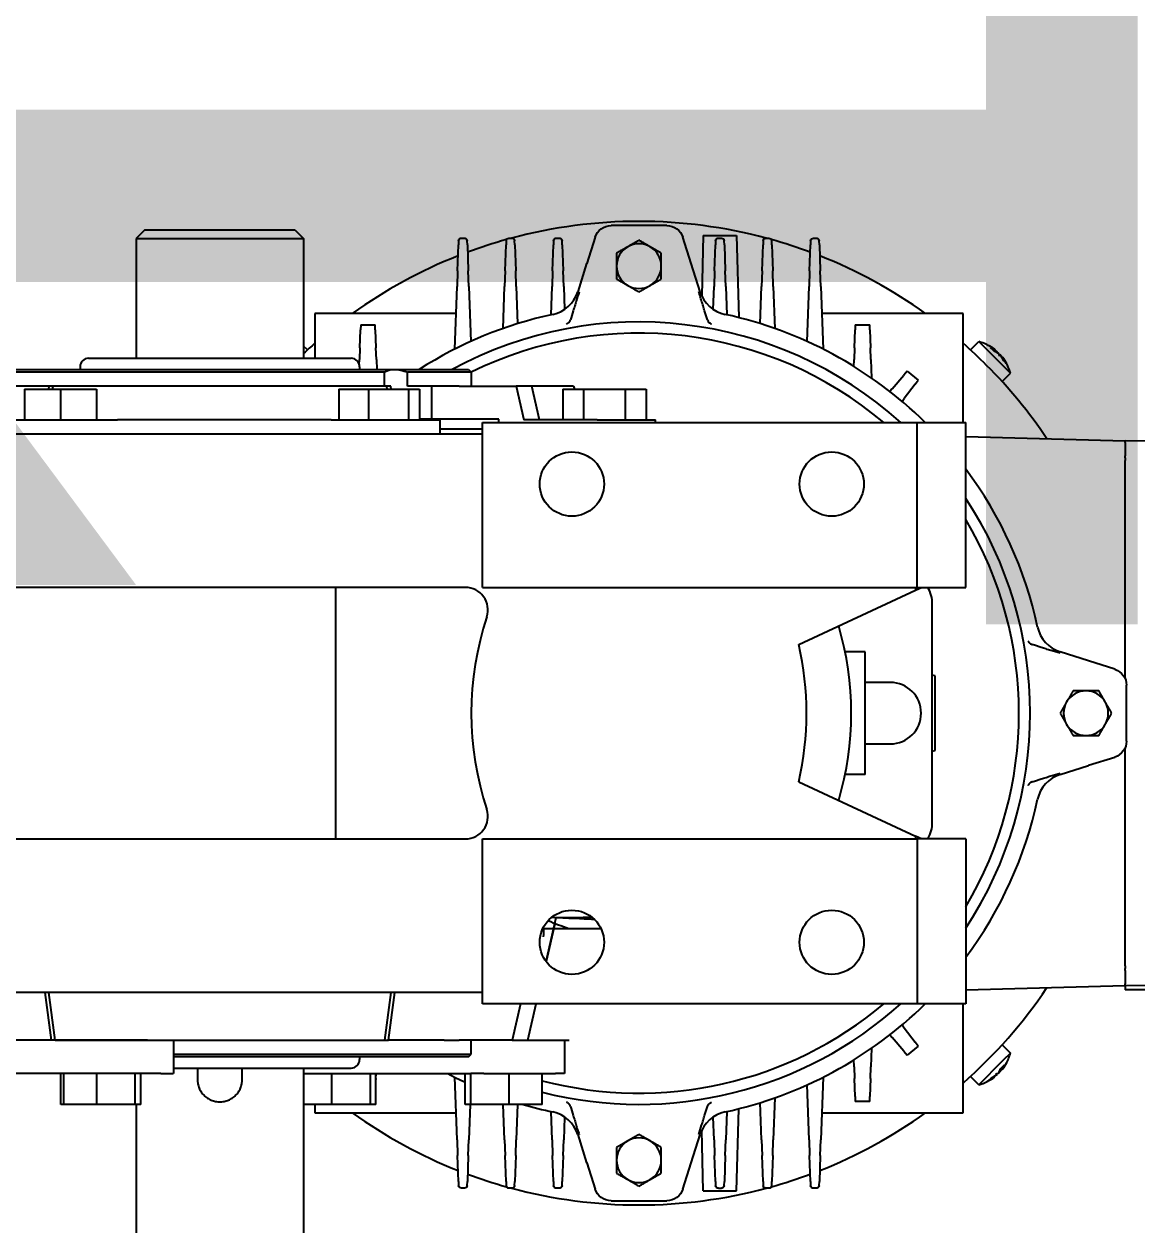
# Model space of a CAD drawing. Header units: millimetres. Extents: x -383313 to -161684, y -117025 to 99224.
# Drawn here: x -333774.6 to -333575.4, y 33196.2 to 33411.1 of the extents above; entities that cross this region are included whole.
import ezdxf

# ---------------------------------------------------------------- set-up
doc = ezdxf.new("R2010")
doc.units = ezdxf.units.MM
doc.header["$MEASUREMENT"] = 0
doc.layers.get('Defpoints').update_dxf_attribs({"color": 31})
doc.layers.add('001__КОНСТРУКТИВ__размеры внутр.', color=7, linetype='Continuous')
doc.layers.add('PV-9BDA', color=7, linetype='Continuous')
doc.styles.add('PSTUDIO', font='arial.ttf')
doc.dimstyles.new('PS_TICK', dxfattribs={"dimscale": 100, "dimtxt": 2.5, "dimasz": 1, "dimexe": 2, "dimexo": 2, "dimgap": 1, "dimtad": 1, "dimdec": 0, "dimzin": 0, "dimdsep": 46, "dimtxsty": 'PSTUDIO', "dimblk": 'ARCHTICK', "dimcen": 2, "dimdle": 1.5, "dimse1": 1, "dimse2": 1, "dimadec": 0, "dimazin": 0, "dimtfac": 1, "dimtdec": 0, "dimtix": 1, "dimtmove": 1, "dimatfit": 3, "dimldrblk": 'ARCHTICK', "dimfxl": 1, "dimtolj": 1, "dimtzin": 0, "dimarcsym": 0})

# ---------------------------------------------------------------- blocks, each defined once
blk = doc.blocks.new('*U96')
at = {"layer": 'PV-9BDA'}
for p, q in [((-901.04, 2660.32), (-900.74, 2694.82)), ((-803.73, 2694.82), (-803.43, 2660.32)), ((-802.73, 2693.32), (-802.73, 2660.32)), ((-847.24, 2660.58), (-857.22, 2660.58)), ((-901.73, 2631.82), (-900.98, 2660.32)), ((-901.04, 2660.32), (-900.92, 2660.32)), ((-900.69, 2660.32), (-900.92, 2660.32)), ((-900.69, 2660.32), (-898.27, 2660.32)), ((-897.91, 2660.32), (-898.27, 2660.32)), ((-897.91, 2660.32), (-897.44, 2660.32)), ((-858.45, 2660.32), (-897.44, 2660.32)), ((-860.09, 2658.48), (-861.57, 2653.78)), ((-807.02, 2660.32), (-846.01, 2660.32)), ((-842.9, 2653.78), (-844.38, 2658.48)), ((-807.02, 2660.32), (-806.55, 2660.32)), ((-806.19, 2660.32), (-806.55, 2660.32)), ((-806.19, 2660.32), (-803.77, 2660.32)), ((-803.54, 2660.32), (-803.77, 2660.32)), ((-803.54, 2660.32), (-803.43, 2660.32)), ((-802.74, 2631.82), (-803.48, 2660.32)), ((-803.43, 2660.32), (-803.23, 2660.32)), ((-803.23, 2660.32), (-802.73, 2660.32)), ((-861.6, 2653.77), (-863.19, 2648.73)), ((-861.57, 2653.78), (-861.6, 2653.77)), ((-842.87, 2653.77), (-842.9, 2653.78)), ((-841.28, 2648.73), (-842.87, 2653.77)), ((-863.99, 2645.3), (-864.38, 2644.08)), ((-840.09, 2644.08), (-840.47, 2645.3)), ((-917.2, 2635.67), (-913.06, 2639.81)), ((-911.56, 2638.31), (-913.06, 2639.81)), ((-792.9, 2638.31), (-791.4, 2639.81)), ((-791.4, 2639.81), (-790.12, 2638.52)), ((-917.27, 2637.03), (-917.27, 2637.03)), ((-917.03, 2636.86), (-917.24, 2637.07)), ((-916.76, 2637.41), (-916.83, 2637.48)), ((-916.66, 2637.64), (-916.64, 2637.62)), ((-916.3, 2637.82), (-916.39, 2637.91)), ((-915.91, 2638.26), (-915.98, 2638.32)), ((-915.95, 2638.36), (-915.87, 2638.28)), ((-790.12, 2638.52), (-789.88, 2638.29)), ((-789.88, 2638.29), (-785.74, 2634.15)), ((-788.69, 2638.12), (-788.48, 2638.32)), ((-788.52, 2638.36), (-788.52, 2638.35)), ((-788.14, 2637.85), (-788.07, 2637.91)), ((-787.91, 2637.75), (-787.93, 2637.73)), ((-787.73, 2637.38), (-787.64, 2637.48)), ((-787.29, 2637), (-787.23, 2637.07)), ((-787.19, 2637.03), (-787.27, 2636.96)), ((-918.72, 2634.15), (-917.44, 2635.43)), ((-917.44, 2635.43), (-917.2, 2635.67)), ((-917.22, 2632.65), (-918.72, 2634.15)), ((-787.24, 2632.65), (-785.74, 2634.15)), ((-904.23, 2631.32), (-923.73, 2631.32)), ((-923.73, 2631.32), (-923.73, 2606.04)), ((-874.73, 2631.82), (-904.23, 2631.82)), ((-904.23, 2623.12), (-904.23, 2631.82)), ((-874.73, 2623.12), (-874.73, 2631.82)), ((-829.73, 2631.82), (-800.23, 2631.82)), ((-829.73, 2631.82), (-829.73, 2623.12)), ((-800.23, 2631.82), (-800.23, 2623.12)), ((-780.73, 2631.32), (-800.23, 2631.32)), ((-780.73, 2606.04), (-780.73, 2631.32)), ((-858.92, 2626.32), (-859.05, 2625.82)), ((-845.55, 2626.32), (-858.92, 2626.32)), ((-845.41, 2625.82), (-845.55, 2626.32)), ((-832.72, 2625.82), (-871.75, 2625.82)), ((-913.4, 2621.33), (-911.83, 2623.27)), ((-911.12, 2622.74), (-911.83, 2623.27)), ((-911.12, 2622.74), (-908.53, 2620.78)), ((-874.73, 2623.12), (-904.23, 2623.12)), ((-904.23, 2545.32), (-904.23, 2623.12)), ((-874.23, 2622.82), (-874.73, 2623.89)), ((-874.73, 2545.32), (-874.73, 2623.12)), ((-874.73, 2622.82), (-874.23, 2622.82)), ((-864.49, 2601.93), (-874.23, 2622.82)), ((-839.97, 2601.93), (-830.23, 2622.82)), ((-829.73, 2623.89), (-830.23, 2622.82)), ((-830.23, 2622.82), (-829.73, 2622.82)), ((-829.73, 2623.12), (-800.23, 2623.12)), ((-829.73, 2545.32), (-829.73, 2623.12)), ((-800.23, 2623.12), (-800.23, 2545.32)), ((-795.94, 2620.78), (-793.34, 2622.74)), ((-792.64, 2623.27), (-793.34, 2622.74)), ((-792.64, 2623.27), (-791.06, 2621.33)), ((-913.4, 2621.33), (-912.74, 2620.75)), ((-910.28, 2618.61), (-912.74, 2620.75)), ((-908.02, 2620.4), (-908.53, 2620.78)), ((-791.73, 2620.75), (-794.18, 2618.61)), ((-791.73, 2620.75), (-791.06, 2621.33)), ((-857.73, 2618.32), (-857.73, 2613.82)), ((-846.73, 2613.82), (-846.73, 2618.32)), ((-794.66, 2618.2), (-794.18, 2618.61)), ((-920.85, 2614.64), (-921.73, 2614.61)), ((-921.73, 2612.03), (-921.73, 2614.61)), ((-920.85, 2614.64), (-917.61, 2614.75)), ((-915.49, 2614.83), (-917.61, 2614.75)), ((-915.49, 2614.83), (-912.2, 2614.94)), ((-841.23, 2613.82), (-863.23, 2613.82)), ((-863.23, 2613.82), (-863.23, 2610.21)), ((-841.23, 2613.82), (-841.23, 2610.21)), ((-792.26, 2614.94), (-788.97, 2614.83)), ((-786.85, 2614.75), (-788.97, 2614.83)), ((-786.85, 2614.75), (-783.61, 2614.64)), ((-782.73, 2614.61), (-783.61, 2614.64)), ((-782.73, 2614.61), (-782.73, 2612.03)), ((-921.73, 2612.03), (-920.85, 2612)), ((-917.61, 2611.88), (-920.85, 2612)), ((-917.61, 2611.88), (-915.49, 2611.81)), ((-914.29, 2611.77), (-915.49, 2611.81)), ((-788.97, 2611.81), (-790.18, 2611.77)), ((-788.97, 2611.81), (-786.85, 2611.88)), ((-783.61, 2612), (-786.85, 2611.88)), ((-783.61, 2612), (-782.73, 2612.03)), ((-937.23, 2604.55), (-937.23, 2605.08)), ((-936.06, 2605.61), (-936.75, 2605.58)), ((-936.06, 2605.61), (-931.4, 2605.77)), ((-928.58, 2605.87), (-931.4, 2605.77)), ((-928.58, 2605.87), (-917.38, 2606.26)), ((-787.09, 2606.26), (-775.89, 2605.87)), ((-773.06, 2605.77), (-775.89, 2605.87)), ((-773.06, 2605.77), (-768.4, 2605.61)), ((-767.71, 2605.58), (-768.4, 2605.61)), ((-767.23, 2605.08), (-767.23, 2604.55)), ((-936.75, 2604.05), (-936.06, 2604.03)), ((-931.4, 2603.86), (-936.06, 2604.03)), ((-931.4, 2603.86), (-928.58, 2603.77)), ((-918.74, 2603.42), (-928.58, 2603.77)), ((-775.89, 2603.77), (-785.73, 2603.42)), ((-775.89, 2603.77), (-773.06, 2603.86)), ((-768.4, 2604.03), (-773.06, 2603.86)), ((-768.4, 2604.03), (-767.71, 2604.05)), ((-937.23, 2596.05), (-937.23, 2596.58)), ((-936.06, 2597.11), (-936.75, 2597.08)), ((-936.06, 2597.11), (-931.4, 2597.27)), ((-928.58, 2597.37), (-931.4, 2597.27)), ((-928.58, 2597.37), (-921.06, 2597.63)), ((-783.4, 2597.63), (-775.89, 2597.37)), ((-773.06, 2597.27), (-775.89, 2597.37)), ((-773.06, 2597.27), (-768.4, 2597.11)), ((-767.71, 2597.08), (-768.4, 2597.11)), ((-767.23, 2596.58), (-767.23, 2596.05)), ((-936.75, 2595.55), (-936.06, 2595.53)), ((-931.4, 2595.36), (-936.06, 2595.53)), ((-931.4, 2595.36), (-928.58, 2595.27)), ((-921.93, 2595.03), (-928.58, 2595.27)), ((-775.89, 2595.27), (-782.54, 2595.03)), ((-775.89, 2595.27), (-773.06, 2595.36)), ((-768.4, 2595.53), (-773.06, 2595.36)), ((-768.4, 2595.53), (-767.71, 2595.55)), ((-937.73, 2590.8), (-923.01, 2591.19)), ((-937.73, 2584.83), (-937.73, 2590.8)), ((-766.73, 2590.8), (-781.45, 2591.19)), ((-766.73, 2584.83), (-766.73, 2590.8)), ((-937.23, 2587.55), (-937.23, 2588.08)), ((-936.06, 2588.61), (-936.75, 2588.58)), ((-936.06, 2588.61), (-931.4, 2588.77)), ((-928.58, 2588.87), (-931.4, 2588.77)), ((-928.58, 2588.87), (-923.52, 2589.05)), ((-780.95, 2589.05), (-775.89, 2588.87)), ((-773.06, 2588.77), (-775.89, 2588.87)), ((-773.06, 2588.77), (-768.4, 2588.61)), ((-767.71, 2588.58), (-768.4, 2588.61)), ((-767.23, 2587.55), (-767.23, 2588.08)), ((-936.75, 2587.05), (-936.06, 2587.03)), ((-931.4, 2586.86), (-936.06, 2587.03)), ((-931.4, 2586.86), (-928.58, 2586.77)), ((-924.49, 2586.62), (-928.58, 2586.77)), ((-923, 2585.46), (-924.21, 2585.08)), ((-780.25, 2585.08), (-781.47, 2585.46)), ((-775.89, 2586.77), (-779.97, 2586.62)), ((-775.89, 2586.77), (-773.06, 2586.86)), ((-768.4, 2587.03), (-773.06, 2586.86)), ((-768.4, 2587.03), (-767.71, 2587.05)), ((-937.73, 2584.83), (-926.93, 2584.55)), ((-927.65, 2584.27), (-932.69, 2582.68)), ((-766.73, 2584.83), (-777.53, 2584.55)), ((-771.78, 2582.68), (-776.82, 2584.27)), ((-932.69, 2582.65), (-937.4, 2581.17)), ((-932.69, 2582.68), (-932.69, 2582.65)), ((-771.77, 2582.65), (-771.78, 2582.68)), ((-767.07, 2581.17), (-771.77, 2582.65)), ((-939.49, 2578.31), (-939.49, 2568.32)), ((-764.97, 2568.32), (-764.97, 2578.31)), ((-910.23, 2574.59), (-904.73, 2574.59)), ((-910.23, 2570.87), (-910.23, 2574.59)), ((-904.73, 2576.19), (-904.73, 2576.31)), ((-904.23, 2576.31), (-904.73, 2576.31)), ((-904.73, 2574.59), (-904.73, 2576.19)), ((-904.73, 2573.14), (-904.73, 2574.59)), ((-904.73, 2569.97), (-904.73, 2573.14)), ((-910.23, 2570.87), (-904.73, 2570.87)), ((-910.23, 2563.42), (-910.23, 2570.87)), ((-904.73, 2565.82), (-904.73, 2569.97)), ((-813.73, 2556.3), (-813.73, 2566.5)), ((-937.4, 2565.46), (-932.69, 2563.98)), ((-932.69, 2563.98), (-932.69, 2563.95)), ((-932.69, 2563.95), (-927.65, 2562.36)), ((-904.73, 2565.82), (-904.73, 2552.71)), ((-776.82, 2562.36), (-771.78, 2563.95)), ((-771.78, 2563.95), (-771.77, 2563.98)), ((-771.77, 2563.98), (-767.07, 2565.46)), ((-910.73, 2561.62), (-910.23, 2561.76)), ((-910.73, 2561.62), (-910.73, 2554.14)), ((-910.23, 2563.42), (-904.73, 2563.42)), ((-910.23, 2559.7), (-910.23, 2563.42)), ((-815.69, 2557.69), (-815.75, 2563.32)), ((-936.06, 2559.61), (-936.75, 2559.58)), ((-936.06, 2559.61), (-931.4, 2559.77)), ((-928.58, 2559.87), (-931.4, 2559.77)), ((-928.58, 2559.87), (-924.49, 2560.01)), ((-924.21, 2561.55), (-923, 2561.17)), ((-910.23, 2559.7), (-904.73, 2559.7)), ((-793.73, 2553.45), (-793.73, 2560.82)), ((-793.73, 2558.36), (-793.73, 2560.01)), ((-793.73, 2560.01), (-787.73, 2560.01)), ((-787.73, 2560.01), (-787.73, 2558.36)), ((-781.47, 2561.17), (-780.25, 2561.55)), ((-779.97, 2560.01), (-775.89, 2559.87)), ((-773.06, 2559.77), (-775.89, 2559.87)), ((-773.06, 2559.77), (-768.4, 2559.61)), ((-767.71, 2559.58), (-768.4, 2559.61)), ((-937.23, 2558.55), (-937.23, 2559.08)), ((-936.75, 2558.05), (-936.06, 2558.03)), ((-931.4, 2557.86), (-936.06, 2558.03)), ((-931.4, 2557.86), (-928.58, 2557.77)), ((-923.52, 2557.59), (-928.58, 2557.77)), ((-807.79, 2556.71), (-815.66, 2558.53)), ((-814.53, 2558.27), (-807.79, 2556.71)), ((-793.73, 2556.64), (-793.73, 2558.36)), ((-787.73, 2545.55), (-787.73, 2558.36)), ((-775.89, 2557.77), (-780.95, 2557.59)), ((-775.89, 2557.77), (-773.06, 2557.86)), ((-768.4, 2558.03), (-773.06, 2557.86)), ((-768.4, 2558.03), (-767.71, 2558.05)), ((-767.23, 2559.08), (-767.23, 2558.55)), ((-904.73, 2555.53), (-910.73, 2554.14)), ((-813.82, 2556.18), (-813.82, 2556.29)), ((-793.73, 2552.45), (-793.73, 2556.64)), ((-782.23, 2556.01), (-787.73, 2556.01)), ((-782.23, 2556.01), (-782.23, 2550.1)), ((-910.73, 2554.14), (-910.73, 2553.32)), ((-910.73, 2553.32), (-910.73, 2552.45)), ((-793.73, 2553.45), (-800.23, 2554.95)), ((-936.06, 2551.11), (-936.75, 2551.08)), ((-936.06, 2551.11), (-931.4, 2551.27)), ((-928.58, 2551.37), (-931.4, 2551.27)), ((-928.58, 2551.37), (-921.93, 2551.6)), ((-910.73, 2551.32), (-904.73, 2552.71)), ((-910.73, 2552.45), (-910.73, 2551.32)), ((-910.73, 2541.15), (-910.73, 2551.32)), ((-800.23, 2552.13), (-793.73, 2550.62)), ((-793.73, 2550.62), (-793.73, 2552.45)), ((-782.23, 2551.59), (-775.89, 2551.37)), ((-773.06, 2551.27), (-775.89, 2551.37)), ((-773.06, 2551.27), (-768.4, 2551.11)), ((-767.71, 2551.08), (-768.4, 2551.11)), ((-937.23, 2550.05), (-937.23, 2550.58)), ((-936.75, 2549.55), (-936.06, 2549.53)), ((-931.4, 2549.36), (-936.06, 2549.53)), ((-931.4, 2549.36), (-928.58, 2549.27)), ((-921.06, 2549), (-928.58, 2549.27)), ((-793.73, 2550.62), (-793.73, 2541.15)), ((-782.23, 2550.1), (-787.73, 2550.1)), ((-782.23, 2550.1), (-782.23, 2543.22)), ((-775.89, 2549.27), (-782.23, 2549.04)), ((-775.89, 2549.27), (-773.06, 2549.36)), ((-768.4, 2549.53), (-773.06, 2549.36)), ((-768.4, 2549.53), (-767.71, 2549.55)), ((-767.23, 2550.58), (-767.23, 2550.05)), ((-904.83, 2548.25), (-904.83, 2534.02)), ((-904.23, 2548.25), (-904.83, 2548.25)), ((-874.73, 2545.32), (-904.23, 2545.32)), ((-903.13, 2537.79), (-903.13, 2545.32)), ((-902.23, 2451.32), (-902.23, 2545.32)), ((-800.23, 2545.32), (-829.73, 2545.32)), ((-802.23, 2545.32), (-802.23, 2451.32)), ((-787.73, 2545.55), (-787.73, 2543.25)), ((-936.06, 2542.61), (-936.75, 2542.58)), ((-936.06, 2542.61), (-931.4, 2542.77)), ((-928.58, 2542.87), (-931.4, 2542.77)), ((-928.58, 2542.87), (-918.74, 2543.21)), ((-913.73, 2542.82), (-913.23, 2543.32)), ((-913.73, 2529.54), (-913.73, 2542.82)), ((-913.23, 2543.32), (-913.23, 2531.92)), ((-913.23, 2543.32), (-910.73, 2543.32)), ((-874.73, 2542.29), (-874.73, 2451.32)), ((-829.73, 2451.32), (-829.73, 2542.29)), ((-791.23, 2543.32), (-793.73, 2543.32)), ((-791.23, 2490.02), (-791.23, 2543.32)), ((-790.73, 2542.82), (-791.23, 2543.32)), ((-790.73, 2542.82), (-790.73, 2490.02)), ((-787.73, 2513.32), (-787.73, 2543.25)), ((-782.23, 2543.22), (-787.73, 2543.22)), ((-782.23, 2542.25), (-787.73, 2542.25)), ((-782.23, 2543.22), (-782.23, 2542.25)), ((-782.23, 2543.09), (-775.89, 2542.87)), ((-773.06, 2542.77), (-775.89, 2542.87)), ((-773.06, 2542.77), (-768.4, 2542.61)), ((-767.71, 2542.58), (-768.4, 2542.61)), ((-937.23, 2541.55), (-937.23, 2542.08)), ((-936.75, 2541.05), (-936.06, 2541.03)), ((-931.4, 2540.86), (-936.06, 2541.03)), ((-931.4, 2540.86), (-928.58, 2540.77)), ((-917.38, 2540.37), (-928.58, 2540.77)), ((-923.73, 2540.6), (-923.73, 2515.32)), ((-910.73, 2541.15), (-910.73, 2538.46)), ((-793.73, 2538.46), (-793.73, 2541.15)), ((-775.89, 2540.77), (-787.09, 2540.37)), ((-780.73, 2515.32), (-780.73, 2540.6)), ((-775.89, 2540.77), (-773.06, 2540.86)), ((-768.4, 2541.03), (-773.06, 2540.86)), ((-768.4, 2541.03), (-767.71, 2541.05)), ((-767.23, 2542.08), (-767.23, 2541.55)), ((-910.73, 2538.46), (-910.73, 2536.24)), ((-793.73, 2538.46), (-793.73, 2528.52)), ((-904.83, 2536.24), (-910.73, 2536.24)), ((-910.73, 2536.24), (-910.73, 2531.92)), ((-904.73, 2536.09), (-904.73, 2537.69)), ((-904.73, 2537.69), (-902.23, 2537.69)), ((-904.73, 2532.24), (-904.73, 2536.09)), ((-903.13, 2537.79), (-903.13, 2537.69)), ((-910.23, 2534.02), (-904.73, 2534.02)), ((-910.23, 2532.09), (-910.23, 2534.02)), ((-910.73, 2531.92), (-913.23, 2531.92)), ((-910.23, 2532.09), (-904.73, 2532.09)), ((-910.23, 2524.9), (-910.23, 2532.09)), ((-904.73, 2532.09), (-904.73, 2532.24)), ((-904.73, 2529.27), (-904.73, 2532.09)), ((-913.73, 2453.82), (-913.73, 2529.54)), ((-793.73, 2528.52), (-802.23, 2529.65)), ((-913.23, 2527.72), (-913.23, 2453.32)), ((-913.23, 2527.72), (-910.73, 2527.72)), ((-910.23, 2528.98), (-910.73, 2528.92)), ((-910.73, 2528.92), (-910.73, 2528.17)), ((-910.73, 2528.17), (-910.23, 2528.23)), ((-910.73, 2528.17), (-910.73, 2468.47)), ((-904.73, 2522.28), (-904.73, 2529.27)), ((-802.23, 2528.9), (-793.73, 2527.76)), ((-793.73, 2523.05), (-793.73, 2528.52)), ((-793.73, 2468.87), (-793.73, 2527.76)), ((-920.85, 2526.14), (-921.73, 2526.11)), ((-921.73, 2523.53), (-921.73, 2526.11)), ((-920.85, 2526.14), (-917.61, 2526.25)), ((-915.49, 2526.33), (-917.61, 2526.25)), ((-915.49, 2526.33), (-913.73, 2526.39)), ((-786.85, 2526.25), (-787.73, 2526.28)), ((-782.23, 2526.25), (-787.73, 2526.25)), ((-782.23, 2525.27), (-787.73, 2525.27)), ((-786.85, 2526.25), (-786.7, 2526.25)), ((-782.23, 2526.25), (-782.23, 2525.27)), ((-782.23, 2525.27), (-782.23, 2518.39)), ((-921.73, 2523.53), (-920.85, 2523.5)), ((-917.61, 2523.38), (-920.85, 2523.5)), ((-917.61, 2523.38), (-915.49, 2523.31)), ((-914.58, 2523.28), (-915.49, 2523.31)), ((-914.23, 2523.32), (-913.73, 2523.32)), ((-910.23, 2524.9), (-904.73, 2524.9)), ((-910.23, 2519.63), (-910.23, 2524.9)), ((-793.73, 2522.78), (-793.73, 2523.05)), ((-790.73, 2523.32), (-790.23, 2523.32)), ((-915.73, 2474.82), (-915.73, 2521.82)), ((-904.73, 2518.49), (-904.73, 2522.28)), ((-793.73, 2522.69), (-793.73, 2522.78)), ((-793.73, 2516.04), (-793.73, 2522.69)), ((-788.73, 2490.02), (-788.73, 2521.82)), ((-910.23, 2519.63), (-904.73, 2519.63)), ((-874.73, 2519.03), (-829.73, 2519.03)), ((-904.73, 2518.23), (-904.73, 2518.49)), ((-904.73, 2518.23), (-904.73, 2514.67)), ((-782.23, 2518.39), (-787.73, 2518.39)), ((-782.23, 2518.39), (-782.23, 2513.32)), ((-923.73, 2515.32), (-915.73, 2515.32)), ((-904.73, 2514.67), (-904.73, 2483.53)), ((-793.73, 2501.64), (-793.73, 2516.04)), ((-782.23, 2515.32), (-780.73, 2515.32)), ((-938.68, 2511.82), (-937.18, 2513.32)), ((-937.18, 2483.32), (-937.18, 2513.32)), ((-937.18, 2513.32), (-915.73, 2513.32)), ((-917.22, 2513.98), (-917.89, 2513.32)), ((-788.73, 2513.32), (-624.63, 2513.32)), ((-938.68, 2511.82), (-938.68, 2484.82)), ((-793.73, 2494.99), (-793.73, 2501.64)), ((-786.68, 2502.32), (-788.73, 2502.32)), ((-793.73, 2490.02), (-793.73, 2494.99)), ((-788.73, 2494.32), (-786.68, 2494.32)), ((-793.73, 2489.99), (-793.73, 2490.02)), ((-793.73, 2490.02), (-787.73, 2490.02)), ((-793.73, 2487.73), (-793.73, 2489.99)), ((-787.73, 2490.02), (-787.73, 2489.99)), ((-787.73, 2487.73), (-787.73, 2489.99)), ((-793.73, 2485.35), (-793.73, 2487.73)), ((-787.73, 2487.73), (-787.73, 2485.35)), ((-938.68, 2484.82), (-937.18, 2483.32)), ((-793.73, 2485.35), (-793.73, 2448.36)), ((-787.73, 2485.35), (-787.73, 2448.36)), ((-937.18, 2483.32), (-915.73, 2483.32)), ((-904.73, 2483.53), (-904.73, 2480.02)), ((-793.73, 2481.77), (-793.73, 2483.32)), ((-782.23, 2484.15), (-787.73, 2484.15)), ((-782.23, 2483.18), (-787.73, 2483.18)), ((-782.23, 2484.15), (-782.23, 2483.18)), ((-782.23, 2483.32), (-624.63, 2483.32)), ((-782.23, 2483.18), (-782.23, 2476.29)), ((-904.73, 2479.78), (-904.73, 2480.02)), ((-904.73, 2476.04), (-904.73, 2479.78)), ((-910.23, 2469.81), (-910.23, 2476.26)), ((-910.23, 2476.26), (-904.73, 2476.26)), ((-904.73, 2470.29), (-904.73, 2476.04)), ((-782.23, 2476.29), (-787.73, 2476.29)), ((-782.23, 2476.29), (-782.23, 2470.39)), ((-914.23, 2473.32), (-913.73, 2473.32)), ((-910.23, 2463.36), (-910.23, 2469.81)), ((-910.23, 2469.81), (-904.73, 2469.81)), ((-904.73, 2469.81), (-904.73, 2470.29)), ((-904.73, 2467.28), (-904.73, 2469.81)), ((-782.23, 2470.39), (-787.73, 2470.39)), ((-782.23, 2469.89), (-787.73, 2469.89)), ((-782.23, 2470.39), (-782.23, 2469.89)), ((-910.73, 2468.47), (-910.73, 2467.72)), ((-910.23, 2468.4), (-910.73, 2468.47)), ((-910.73, 2467.72), (-910.23, 2467.65)), ((-910.73, 2467.72), (-910.73, 2458.17)), ((-904.73, 2460.55), (-904.73, 2467.28)), ((-793.73, 2468.87), (-802.23, 2467.73)), ((-802.23, 2466.98), (-793.73, 2468.12)), ((-910.23, 2463.36), (-904.73, 2463.36))]:
    blk.add_line(p, q, dxfattribs=at)
for centre in [(-893.23, 2607.82), (-811.23, 2607.82), (-893.23, 2561.32), (-811.23, 2561.32)]:
    blk.add_circle(centre, 5.75, dxfattribs=at)
for centre, radius, start, end in [((-852.23, 2653.32), 4, 120, 180), ((-852.23, 2653.32), 4, 60, 120), ((-852.23, 2653.32), 4, 0, 60), ((-852.23, 2653.32), 4, 180, 240), ((-852.23, 2653.32), 4, 300, 0), ((-852.23, 2653.32), 4, 240, 300), ((-852.23, 2573.32), 88, 123.9271, 135), ((-852.23, 2573.32), 88, 41.2306, 56.0729), ((-852.23, 2573.32), 73, 102.1875, 126.7389), ((-852.23, 2573.32), 70, 56.6903, 123.3097), ((-852.23, 2573.32), 73, 53.2611, 77.8125), ((-852.23, 2573.32), 68, 59.3496, 120.6504), ((-910.99, 2632.08), 8, 105, 127.4488), ((-793.47, 2632.08), 8, 67.5779, 75), ((-793.47, 2632.08), 8, 52.5512, 67.5779), ((-910.99, 2632.08), 8, 142.5512, 157.5779), ((-793.47, 2632.08), 8, 15, 37.4488), ((-910.99, 2632.08), 8, 157.5779, 165), ((-852.23, 2573.32), 88, 135, 138.7694), ((-852.23, 2573.32), 88, 144.3409, 158.4241), ((-852.23, 2573.32), 73, 135.4247, 167.8125), ((-871.75, 2619.82), 6, 90, 119.8378), ((-832.72, 2619.82), 6, 60.1622, 90), ((-852.23, 2573.32), 73, 12.1875, 44.5753), ((-852.23, 2573.32), 88, 21.5759, 35.6591), ((-852.23, 2618.32), 5.5, 0, 180), ((-852.23, 2573.32), 70, 137.9754, 208.5295), ((-852.23, 2573.32), 70, -14.3146, 42.0246), ((-852.23, 2573.32), 68, 139.8808, 206.1944), ((-852.23, 2573.32), 68, 345.2549, 40.1192), ((-852.23, 2556.32), 55, 73.5377, 106.4623), ((-852.23, 2573.32), 88, 159.6084, 164.3755), ((-852.23, 2548.32), 55, 77.1184, 102.8816), ((-852.23, 2573.32), 88, 15.6245, 20.3916), ((-852.23, 2573.32), 88, 164.9963, 195.0037), ((-852.23, 2573.32), 88, 344.9963, 15.0037), ((-932.23, 2573.32), 4, 90, 150), ((-932.23, 2573.32), 4, 30, 90), ((-772.23, 2573.32), 4, 90, 150), ((-772.23, 2573.32), 4, 30, 90), ((-932.23, 2573.32), 4, 150, 210), ((-932.23, 2573.32), 4, 330, 30), ((-772.23, 2573.32), 4, 150, 210), ((-772.23, 2573.32), 4, 330, 30), ((-932.23, 2573.32), 4, 210, 270), ((-932.23, 2573.32), 4, 270, 330), ((-772.23, 2573.32), 4, 210, 270), ((-772.23, 2573.32), 4, -90, -30), ((-852.23, 2573.32), 40.5, 336.3749, 341.9187), ((-852.23, 2573.32), 73, 192.1875, 212.5986), ((-852.23, 2573.32), 73, 343.517, 347.8125), ((-813.26, 2550.82), 5.5, 79.2185, 95.8273), ((-852.23, 2573.32), 88, 195.6245, 200.3916), ((-852.23, 2573.32), 88, 339.6084, 344.3755), ((-870.73, 2542.29), 4, 71.7261, 180), ((-852.23, 2598.32), 55, 251.7261, 288.2739), ((-833.73, 2542.29), 4, 0, 108.2739), ((-852.23, 2573.32), 73, 332.075, 334.8138), ((-852.23, 2573.32), 88, 201.5759, 215.6591), ((-852.23, 2573.32), 88, 324.3409, 338.4241), ((-914.23, 2521.82), 1.5, 90, 180), ((-790.23, 2521.82), 1.5, 0, 90), ((-852.23, 2573.32), 88, 221.2306, 222.9859), ((-914.23, 2474.82), 1.5, 180, 270)]:
    blk.add_arc(centre, radius, start, end, dxfattribs=at)
at = {"layer": 'PV-9BDA', "extrusion": (0, 0, -1)}
for centre, major_axis, ratio, start_param, end_param in [((-857.22, 2657.58), (-1.77, 2.42), 0.999473, -0.632431, 0.632431), ((-847.24, 2657.58), (1.77, 2.42), 0.999473, -0.632431, 0.632431), ((-910.77, 2632.3), (-5.64, 5.64), 0.837166, 0.093436, 0.292434), ((-793.51, 2632.12), (5.66, 5.66), 0.957105, -0.290567, -0.115142), ((-911.03, 2632.04), (-5.66, 5.66), 0.957105, -0.290567, -0.115142), ((-911.33, 2631.74), (-5.64, 5.64), 0.546947, -0.292382, -0.093385), ((-910.86, 2632.21), (-5.66, 5.66), 0.28974, -0.171137, -0.115142), ((-910.85, 2632.22), (-5.66, 5.66), 0.119138, 0.115142, 0.290567), ((-911.01, 2632.06), (-5.66, 5.66), 0.992878, 0.115142, 0.121368), ((-793.81, 2632.42), (5.64, 5.64), 0.546947, -0.292382, -0.093385), ((-793.34, 2631.94), (5.66, 5.66), 0.28974, -0.171137, -0.115142), ((-793.33, 2631.94), (5.66, 5.66), 0.119138, 0.115142, 0.290567), ((-793.49, 2632.09), (5.66, 5.66), 0.992878, 0.115142, 0.121368), ((-793.25, 2631.86), (5.64, 5.64), 0.837166, 0.093436, 0.292434), ((-936.49, 2578.31), (2.42, -1.77), 0.999473, 2.509162, 3.774023), ((-767.97, 2578.31), (2.42, 1.77), 0.999473, -0.632431, 0.632431), ((-936.49, 2568.33), (2.42, 1.77), 0.999473, 2.509162, 3.774023), ((-767.97, 2568.33), (2.42, -1.77), 0.999473, -0.632431, 0.632431), ((-815.72, 2564.32), (0, -2), 0.017455, 1.047198, 1.85165), ((-815.1, 2498.32), (0, 68.22), 0.017455, -0.48937, -0.186303)]:
    blk.add_ellipse(centre, major_axis=major_axis, ratio=ratio, start_param=start_param, end_param=end_param, dxfattribs=at)
at = {"layer": 'PV-9BDA'}
for centre, major_axis, ratio, start_param, end_param in [((-868.91, 2650.54), (5.96, -0.73), 0.999645, -1.236854, -0.184248), ((-835.55, 2650.54), (5.96, 0.73), 0.999645, -2.957344, -1.904739), ((-909.63, 2633.44), (-5.42, 5.42), 0.546944, -0.075114, 0.075114), ((-793.45, 2632.06), (5.66, 5.66), 0.992878, 0.115142, 0.290567), ((-910.98, 2632.09), (-5.66, 5.66), 0.992878, 0.115142, 0.290567), ((-911.88, 2631.19), (-5.42, 5.42), 0.837169, -0.075114, 0.075114), ((-911.21, 2631.86), (-5.64, 5.64), 0.837169, 0.093397, 0.110524), ((-910.77, 2632.3), (-5.64, 5.64), 0.837169, 0.093397, 0.181059), ((-910.65, 2632.42), (-5.64, 5.64), 0.546944, 0.093397, 0.292394), ((-911.33, 2631.74), (-5.64, 5.64), 0.546944, -0.110524, -0.093397), ((-911.13, 2631.94), (-5.66, 5.66), 0.28974, -0.290567, -0.115142), ((-911.33, 2631.74), (-5.64, 5.64), 0.546944, -0.18199, -0.157409), ((-911.21, 2631.86), (-5.64, 5.64), 0.837169, -0.292394, -0.093397), ((-794.36, 2632.97), (5.42, 5.42), 0.837169, -0.075114, 0.075114), ((-793.13, 2631.74), (5.64, 5.64), 0.546944, 0.093397, 0.292394), ((-793.69, 2632.3), (5.64, 5.64), 0.837169, 0.093397, 0.110524), ((-793.25, 2631.86), (5.64, 5.64), 0.837169, 0.093397, 0.181059), ((-793.81, 2632.42), (5.64, 5.64), 0.546944, -0.110524, -0.093397), ((-793.61, 2632.21), (5.66, 5.66), 0.28974, -0.290567, -0.115142), ((-793.81, 2632.42), (5.64, 5.64), 0.546944, -0.18199, -0.157409), ((-793.69, 2632.3), (5.64, 5.64), 0.837169, -0.292394, -0.093397), ((-792.11, 2630.72), (5.42, 5.42), 0.546944, -0.075114, 0.075114), ((-929.45, 2590), (0.73, -5.96), 0.999645, 0.184248, 1.236854), ((-775.01, 2590), (-0.73, -5.96), 0.999645, -1.236854, -0.184248), ((-929.45, 2556.64), (-0.73, -5.96), 0.999645, 1.904739, 2.957344), ((-775.01, 2556.64), (0.73, -5.96), 0.999645, -2.957344, -1.904739)]:
    blk.add_ellipse(centre, major_axis=major_axis, ratio=ratio, start_param=start_param, end_param=end_param, dxfattribs=at)
for points, weights in [([(-854.23, 2656.78), (-855.16, 2656.25), (-856.23, 2655.63)], [1.86602540378, 1.86602540378, 1.73205080757]), ([(-852.23, 2657.94), (-853.3, 2657.32), (-854.23, 2656.78)], [1.73205080757, 1.86602540378, 1.86602540378]), ([(-850.23, 2656.78), (-851.16, 2657.32), (-852.23, 2657.94)], [1.86602540378, 1.86602540378, 1.73205080757]), ([(-848.23, 2655.63), (-849.3, 2656.25), (-850.23, 2656.78)], [1.73205080757, 1.86602540378, 1.86602540378]), ([(-856.23, 2655.63), (-856.23, 2654.39), (-856.23, 2653.32)], [1.73205080757, 1.86602540378, 1.86602540378]), ([(-848.23, 2653.32), (-848.23, 2654.39), (-848.23, 2655.63)], [1.86602540378, 1.86602540378, 1.73205080757]), ([(-856.23, 2653.32), (-856.23, 2652.25), (-856.23, 2651.01)], [1.86602540378, 1.86602540378, 1.73205080757]), ([(-848.23, 2651.01), (-848.23, 2652.25), (-848.23, 2653.32)], [1.73205080757, 1.86602540378, 1.86602540378]), ([(-856.23, 2651.01), (-855.16, 2650.39), (-854.23, 2649.85)], [1.73205080757, 1.86602540378, 1.86602540378]), ([(-854.23, 2649.85), (-853.3, 2649.32), (-852.23, 2648.7)], [1.86602540378, 1.86602540378, 1.73205080757]), ([(-852.23, 2648.7), (-851.16, 2649.32), (-850.23, 2649.85)], [1.73205080757, 1.86602540378, 1.86602540378]), ([(-850.23, 2649.85), (-849.3, 2650.39), (-848.23, 2651.01)], [1.86602540378, 1.86602540378, 1.73205080757]), ([(-934.54, 2577.32), (-935.16, 2576.25), (-935.7, 2575.32)], [1.73205080757, 1.86602540378, 1.86602540378]), ([(-932.23, 2577.32), (-933.3, 2577.32), (-934.54, 2577.32)], [1.86602540378, 1.86602540378, 1.73205080757]), ([(-929.92, 2577.32), (-931.16, 2577.32), (-932.23, 2577.32)], [1.73205080757, 1.86602540378, 1.86602540378]), ([(-928.77, 2575.32), (-929.3, 2576.25), (-929.92, 2577.32)], [1.86602540378, 1.86602540378, 1.73205080757]), ([(-774.54, 2577.32), (-775.16, 2576.25), (-775.7, 2575.32)], [1.73205080757, 1.86602540378, 1.86602540378]), ([(-772.23, 2577.32), (-773.3, 2577.32), (-774.54, 2577.32)], [1.86602540378, 1.86602540378, 1.73205080757]), ([(-769.92, 2577.32), (-771.16, 2577.32), (-772.23, 2577.32)], [1.73205080757, 1.86602540378, 1.86602540378]), ([(-768.77, 2575.32), (-769.3, 2576.25), (-769.92, 2577.32)], [1.86602540378, 1.86602540378, 1.73205080757]), ([(-935.7, 2575.32), (-936.23, 2574.39), (-936.85, 2573.32)], [1.86602540378, 1.86602540378, 1.73205080757]), ([(-927.61, 2573.32), (-928.23, 2574.39), (-928.77, 2575.32)], [1.73205080757, 1.86602540378, 1.86602540378]), ([(-775.7, 2575.32), (-776.23, 2574.39), (-776.85, 2573.32)], [1.86602540378, 1.86602540378, 1.73205080757]), ([(-767.61, 2573.32), (-768.23, 2574.39), (-768.77, 2575.32)], [1.73205080757, 1.86602540378, 1.86602540378]), ([(-936.85, 2573.32), (-936.23, 2572.25), (-935.7, 2571.32)], [1.73205080757, 1.86602540378, 1.86602540378]), ([(-928.77, 2571.32), (-928.23, 2572.25), (-927.61, 2573.32)], [1.86602540378, 1.86602540378, 1.73205080757]), ([(-776.85, 2573.32), (-776.23, 2572.25), (-775.7, 2571.32)], [1.73205080757, 1.86602540378, 1.86602540378]), ([(-768.77, 2571.32), (-768.23, 2572.25), (-767.61, 2573.32)], [1.86602540378, 1.86602540378, 1.73205080757]), ([(-935.7, 2571.32), (-935.16, 2570.39), (-934.54, 2569.32)], [1.86602540378, 1.86602540378, 1.73205080757]), ([(-929.92, 2569.32), (-929.3, 2570.39), (-928.77, 2571.32)], [1.73205080757, 1.86602540378, 1.86602540378]), ([(-775.7, 2571.32), (-775.16, 2570.39), (-774.54, 2569.32)], [1.86602540378, 1.86602540378, 1.73205080757]), ([(-769.92, 2569.32), (-769.3, 2570.39), (-768.77, 2571.32)], [1.73205080757, 1.86602540378, 1.86602540378]), ([(-934.54, 2569.32), (-933.3, 2569.32), (-932.23, 2569.32)], [1.73205080757, 1.86602540378, 1.86602540378]), ([(-932.23, 2569.32), (-931.16, 2569.32), (-929.92, 2569.32)], [1.86602540378, 1.86602540378, 1.73205080757]), ([(-774.54, 2569.32), (-773.3, 2569.32), (-772.23, 2569.32)], [1.73205080757, 1.86602540378, 1.86602540378]), ([(-772.23, 2569.32), (-771.16, 2569.32), (-769.92, 2569.32)], [1.86602540378, 1.86602540378, 1.73205080757])]:
    blk.add_rational_spline(points, weights, degree=2, dxfattribs=at)
for points, knots in [([(-862.95, 2648.7), (-863.11, 2648.15), (-863.28, 2647.6), (-863.54, 2646.75), (-863.63, 2646.47), (-863.81, 2645.89), (-863.9, 2645.6), (-863.99, 2645.3)], [-0.000015492, -0.000015492, -0.000015492, -0.000015492, 0.001843322, 0.001843322, 0.00277273, 0.00277273, 0.003702137, 0.003702137, 0.003702137, 0.003702137]), ([(-840.47, 2645.3), (-840.56, 2645.6), (-840.65, 2645.89), (-840.83, 2646.47), (-840.92, 2646.75), (-841.1, 2647.32), (-841.18, 2647.6), (-841.35, 2648.15), (-841.43, 2648.43), (-841.52, 2648.7)], [0, 0, 0, 0, 0.000924681, 0.000924681, 0.001849362, 0.001849362, 0.002774044, 0.002774044, 0.003698725, 0.003698725, 0.003698725, 0.003698725]), ([(-864.85, 2643.15), (-864.82, 2643.18), (-864.8, 2643.2), (-864.68, 2643.32), (-864.61, 2643.43), (-864.53, 2643.61), (-864.51, 2643.65), (-864.5, 2643.7)], [-0.05652634, -0.05652634, -0.05652634, -0.05652634, -0.05384881, -0.05384881, -0.04546647, -0.04546647, -0.0425298, -0.0425298, -0.0425298, -0.0425298]), ([(-839.97, 2643.7), (-839.95, 2643.65), (-839.93, 2643.61), (-839.86, 2643.43), (-839.78, 2643.32), (-839.67, 2643.2), (-839.64, 2643.18), (-839.61, 2643.15)], [-0.014404581, -0.014404581, -0.014404581, -0.014404581, -0.013012867, -0.013012867, -0.009040351, -0.009040351, -0.007771428, -0.007771428, -0.007771428, -0.007771428]), ([(-839.61, 2643.15), (-839.55, 2643.1), (-839.49, 2643.05), (-839.39, 2642.98), (-839.34, 2642.96), (-839.29, 2642.93), (-839.28, 2642.93), (-839.27, 2642.93), (-839.27, 2642.93)], [0.00000001, 0.00000001, 0.00000001, 0.00000001, 0.03000004, 0.03000004, 0.05566252, 0.05566252, 0.05789102, 0.06011932, 0.06011932, 0.06011932, 0.06011932]), ([(-796.44, 2620.4), (-796.38, 2620.44), (-796.32, 2620.49), (-796.15, 2620.62), (-796.04, 2620.7), (-795.94, 2620.78)], [0.02814133, 0.02814133, 0.02814133, 0.02814133, 0.05405164, 0.05405164, 0.10810243, 0.10810243, 0.10810243, 0.10810243]), ([(-909.81, 2618.2), (-909.86, 2618.25), (-909.92, 2618.29), (-910.08, 2618.44), (-910.19, 2618.53), (-910.28, 2618.61)], [0.02814133, 0.02814133, 0.02814133, 0.02814133, 0.05405164, 0.05405164, 0.10810243, 0.10810243, 0.10810243, 0.10810243]), ([(-937.23, 2605.08), (-937.23, 2605.2), (-937.19, 2605.32), (-937.03, 2605.51), (-936.9, 2605.58), (-936.75, 2605.58)], [0, 0, 0, 0, 0.0998062, 0.0998062, 0.1959838, 0.1959838, 0.1959838, 0.1959838]), ([(-767.71, 2605.58), (-767.56, 2605.58), (-767.44, 2605.51), (-767.27, 2605.32), (-767.23, 2605.2), (-767.23, 2605.08)], [0.4158314, 0.4158314, 0.4158314, 0.4158314, 0.512009, 0.512009, 0.6118152, 0.6118152, 0.6118152, 0.6118152]), ([(-936.75, 2604.05), (-936.89, 2604.06), (-937.01, 2604.12), (-937.18, 2604.29), (-937.23, 2604.43), (-937.23, 2604.55)], [0.4158329, 0.4158329, 0.4158329, 0.4158329, 0.5017093, 0.5017093, 0.6090861, 0.6090861, 0.6090861, 0.6090861]), ([(-767.23, 2604.55), (-767.23, 2604.44), (-767.27, 2604.32), (-767.44, 2604.13), (-767.56, 2604.06), (-767.71, 2604.05)], [0, 0, 0, 0, 0.0998062, 0.0998062, 0.1959838, 0.1959838, 0.1959838, 0.1959838]), ([(-937.23, 2596.58), (-937.23, 2596.7), (-937.18, 2596.85), (-937.01, 2597.01), (-936.89, 2597.08), (-936.75, 2597.08)], [0, 0, 0, 0, 0.1073768, 0.1073768, 0.1932532, 0.1932532, 0.1932532, 0.1932532]), ([(-936.75, 2595.55), (-936.89, 2595.56), (-937.01, 2595.62), (-937.18, 2595.79), (-937.23, 2595.93), (-937.23, 2596.05)], [0.4158329, 0.4158329, 0.4158329, 0.4158329, 0.5017093, 0.5017093, 0.6090861, 0.6090861, 0.6090861, 0.6090861]), ([(-767.71, 2597.08), (-767.56, 2597.08), (-767.44, 2597.01), (-767.27, 2596.82), (-767.23, 2596.7), (-767.23, 2596.58)], [0.4158314, 0.4158314, 0.4158314, 0.4158314, 0.512009, 0.512009, 0.6118152, 0.6118152, 0.6118152, 0.6118152]), ([(-767.23, 2596.05), (-767.23, 2595.93), (-767.29, 2595.79), (-767.45, 2595.62), (-767.58, 2595.56), (-767.71, 2595.55)], [0, 0, 0, 0, 0.1073768, 0.1073768, 0.1932532, 0.1932532, 0.1932532, 0.1932532]), ([(-937.23, 2588.08), (-937.23, 2588.2), (-937.18, 2588.35), (-937.01, 2588.51), (-936.89, 2588.58), (-936.75, 2588.58)], [0, 0, 0, 0, 0.1073768, 0.1073768, 0.1932532, 0.1932532, 0.1932532, 0.1932532]), ([(-936.75, 2587.05), (-936.9, 2587.06), (-937.03, 2587.13), (-937.19, 2587.32), (-937.23, 2587.44), (-937.23, 2587.55)], [0.4158314, 0.4158314, 0.4158314, 0.4158314, 0.512009, 0.512009, 0.6118152, 0.6118152, 0.6118152, 0.6118152]), ([(-767.71, 2588.58), (-767.56, 2588.58), (-767.44, 2588.51), (-767.27, 2588.32), (-767.23, 2588.2), (-767.23, 2588.08)], [0.4158314, 0.4158314, 0.4158314, 0.4158314, 0.512009, 0.512009, 0.6118152, 0.6118152, 0.6118152, 0.6118152]), ([(-767.23, 2587.55), (-767.23, 2587.44), (-767.27, 2587.32), (-767.44, 2587.13), (-767.56, 2587.06), (-767.71, 2587.05)], [0, 0, 0, 0, 0.0998062, 0.0998062, 0.1959838, 0.1959838, 0.1959838, 0.1959838]), ([(-922.61, 2585.58), (-922.57, 2585.6), (-922.52, 2585.61), (-922.35, 2585.69), (-922.24, 2585.77), (-922.12, 2585.88), (-922.09, 2585.91), (-922.07, 2585.94)], [-0.014404582, -0.014404582, -0.014404582, -0.014404582, -0.013012867, -0.013012867, -0.009040351, -0.009040351, -0.007771428, -0.007771428, -0.007771428, -0.007771428]), ([(-921.84, 2586.28), (-921.84, 2586.28), (-921.85, 2586.27), (-921.85, 2586.26), (-921.87, 2586.21), (-921.9, 2586.16), (-921.97, 2586.06), (-922.01, 2586), (-922.07, 2585.94)], [-0.06011931, -0.06011931, -0.06011931, -0.06011931, -0.05789101, -0.05566251, -0.05566251, -0.02999927, -0.02999927, -0.00000001, -0.00000001, -0.00000001, -0.00000001]), ([(-782.4, 2585.94), (-782.45, 2586), (-782.5, 2586.06), (-782.53, 2586.11), (-782.57, 2586.17), (-782.6, 2586.23), (-782.62, 2586.28)], [0.0000000001, 0.0000000001, 0.0000000001, 0.0000000001, 0.000299314, 0.000299314, 0.000299314, 0.000598628, 0.000598628, 0.000598628, 0.000598628]), ([(-781.85, 2585.58), (-781.9, 2585.6), (-781.94, 2585.61), (-782.11, 2585.69), (-782.22, 2585.77), (-782.34, 2585.88), (-782.37, 2585.91), (-782.4, 2585.94)], [0.04252979, 0.04252979, 0.04252979, 0.04252979, 0.04546645, 0.04546645, 0.05384879, 0.05384879, 0.05652632, 0.05652632, 0.05652632, 0.05652632]), ([(-924.21, 2585.08), (-924.51, 2584.99), (-924.8, 2584.9), (-925.38, 2584.72), (-925.67, 2584.63), (-926.24, 2584.45), (-926.51, 2584.37), (-927.07, 2584.2), (-927.34, 2584.12), (-927.62, 2584.03)], [0, 0, 0, 0, 0.000924681, 0.000924681, 0.001849362, 0.001849362, 0.002774044, 0.002774044, 0.003698725, 0.003698725, 0.003698725, 0.003698725]), ([(-776.85, 2584.03), (-777.39, 2584.2), (-777.95, 2584.37), (-778.79, 2584.63), (-779.08, 2584.72), (-779.66, 2584.9), (-779.95, 2584.99), (-780.25, 2585.08)], [-0.000015492, -0.000015492, -0.000015492, -0.000015492, 0.001843322, 0.001843322, 0.00277273, 0.00277273, 0.003702137, 0.003702137, 0.003702137, 0.003702137]), ([(-927.62, 2562.6), (-927.07, 2562.43), (-926.52, 2562.27), (-925.67, 2562.01), (-925.38, 2561.92), (-924.8, 2561.74), (-924.51, 2561.65), (-924.21, 2561.55)], [-0.000015492, -0.000015492, -0.000015492, -0.000015492, 0.001843322, 0.001843322, 0.00277273, 0.00277273, 0.003702137, 0.003702137, 0.003702137, 0.003702137]), ([(-780.25, 2561.55), (-779.95, 2561.65), (-779.66, 2561.74), (-779.08, 2561.92), (-778.79, 2562.01), (-778.23, 2562.18), (-777.95, 2562.27), (-777.4, 2562.43), (-777.12, 2562.52), (-776.85, 2562.6)], [0, 0, 0, 0, 0.000924681, 0.000924681, 0.001849362, 0.001849362, 0.002774044, 0.002774044, 0.003698725, 0.003698725, 0.003698725, 0.003698725]), ([(-937.23, 2559.08), (-937.23, 2559.2), (-937.19, 2559.32), (-937.03, 2559.51), (-936.9, 2559.58), (-936.75, 2559.58)], [0, 0, 0, 0, 0.0998062, 0.0998062, 0.1959838, 0.1959838, 0.1959838, 0.1959838]), ([(-922.07, 2560.7), (-922.09, 2560.72), (-922.12, 2560.75), (-922.24, 2560.87), (-922.35, 2560.94), (-922.52, 2561.02), (-922.57, 2561.04), (-922.61, 2561.05)], [-0.05652632, -0.05652632, -0.05652632, -0.05652632, -0.0538488, -0.0538488, -0.04546646, -0.04546646, -0.04252979, -0.04252979, -0.04252979, -0.04252979]), ([(-782.4, 2560.7), (-782.45, 2560.64), (-782.5, 2560.58), (-782.57, 2560.47), (-782.59, 2560.42), (-782.61, 2560.37), (-782.62, 2560.36), (-782.62, 2560.36), (-782.62, 2560.35)], [0.00000001, 0.00000001, 0.00000001, 0.00000001, 0.03000004, 0.03000004, 0.05566252, 0.05566252, 0.05789102, 0.06011932, 0.06011932, 0.06011932, 0.06011932]), ([(-781.85, 2561.05), (-781.9, 2561.04), (-781.94, 2561.02), (-782.11, 2560.94), (-782.22, 2560.87), (-782.34, 2560.75), (-782.37, 2560.72), (-782.4, 2560.7)], [-0.014404582, -0.014404582, -0.014404582, -0.014404582, -0.013012867, -0.013012867, -0.009040351, -0.009040351, -0.007771428, -0.007771428, -0.007771428, -0.007771428]), ([(-767.71, 2559.58), (-767.56, 2559.58), (-767.44, 2559.51), (-767.27, 2559.32), (-767.23, 2559.2), (-767.23, 2559.08)], [0.4158314, 0.4158314, 0.4158314, 0.4158314, 0.512009, 0.512009, 0.6118152, 0.6118152, 0.6118152, 0.6118152]), ([(-936.75, 2558.05), (-936.9, 2558.06), (-937.03, 2558.13), (-937.19, 2558.32), (-937.23, 2558.44), (-937.23, 2558.55)], [0.4158314, 0.4158314, 0.4158314, 0.4158314, 0.512009, 0.512009, 0.6118152, 0.6118152, 0.6118152, 0.6118152]), ([(-767.23, 2558.55), (-767.23, 2558.44), (-767.27, 2558.32), (-767.44, 2558.13), (-767.56, 2558.06), (-767.71, 2558.05)], [0, 0, 0, 0, 0.0998062, 0.0998062, 0.1959838, 0.1959838, 0.1959838, 0.1959838]), ([(-937.23, 2550.58), (-937.23, 2550.7), (-937.19, 2550.82), (-937.03, 2551.01), (-936.9, 2551.08), (-936.75, 2551.08)], [0, 0, 0, 0, 0.0998062, 0.0998062, 0.1959838, 0.1959838, 0.1959838, 0.1959838]), ([(-767.71, 2551.08), (-767.56, 2551.08), (-767.44, 2551.01), (-767.27, 2550.82), (-767.23, 2550.7), (-767.23, 2550.58)], [0.4131023, 0.4131023, 0.4131023, 0.4131023, 0.5092799, 0.5092799, 0.6090861, 0.6090861, 0.6090861, 0.6090861]), ([(-936.75, 2549.55), (-936.89, 2549.56), (-937.01, 2549.62), (-937.18, 2549.79), (-937.23, 2549.93), (-937.23, 2550.05)], [0.4158329, 0.4158329, 0.4158329, 0.4158329, 0.5017093, 0.5017093, 0.6090861, 0.6090861, 0.6090861, 0.6090861]), ([(-767.23, 2550.05), (-767.23, 2549.94), (-767.27, 2549.82), (-767.44, 2549.63), (-767.56, 2549.56), (-767.71, 2549.55)], [0, 0, 0, 0, 0.0998062, 0.0998062, 0.1959838, 0.1959838, 0.1959838, 0.1959838]), ([(-937.23, 2542.08), (-937.23, 2542.2), (-937.19, 2542.32), (-937.03, 2542.51), (-936.9, 2542.58), (-936.75, 2542.58)], [0, 0, 0, 0, 0.0998062, 0.0998062, 0.1959838, 0.1959838, 0.1959838, 0.1959838]), ([(-767.71, 2542.58), (-767.58, 2542.58), (-767.45, 2542.51), (-767.29, 2542.35), (-767.23, 2542.2), (-767.23, 2542.08)], [0.4158329, 0.4158329, 0.4158329, 0.4158329, 0.5017093, 0.5017093, 0.6090861, 0.6090861, 0.6090861, 0.6090861]), ([(-936.75, 2541.05), (-936.9, 2541.06), (-937.03, 2541.13), (-937.19, 2541.32), (-937.23, 2541.44), (-937.23, 2541.55)], [0.4158314, 0.4158314, 0.4158314, 0.4158314, 0.512009, 0.512009, 0.6118152, 0.6118152, 0.6118152, 0.6118152]), ([(-767.23, 2541.55), (-767.23, 2541.43), (-767.29, 2541.29), (-767.45, 2541.12), (-767.58, 2541.06), (-767.71, 2541.05)], [0, 0, 0, 0, 0.1073768, 0.1073768, 0.1932532, 0.1932532, 0.1932532, 0.1932532]), ([(-782.68, 2498.32), (-782.68, 2498.57), (-782.71, 2498.83), (-782.81, 2499.35), (-782.89, 2499.61), (-783.09, 2500.1), (-783.22, 2500.33), (-783.51, 2500.77), (-783.68, 2500.97), (-784.03, 2501.32), (-784.23, 2501.49), (-784.67, 2501.78), (-784.9, 2501.91), (-785.39, 2502.11), (-785.65, 2502.19), (-786.17, 2502.29), (-786.43, 2502.32), (-786.68, 2502.32)], [12.117424, 12.117424, 12.117424, 12.117424, 12.874694, 12.874694, 13.631964, 13.631964, 14.389234, 14.389234, 15.146504, 15.146504, 15.903912, 15.903912, 16.66132, 16.66132, 17.418728, 17.418728, 18.176136, 18.176136, 18.176136, 18.176136]), ([(-786.68, 2494.32), (-786.43, 2494.32), (-786.17, 2494.34), (-785.65, 2494.44), (-785.39, 2494.52), (-784.9, 2494.73), (-784.67, 2494.85), (-784.23, 2495.15), (-784.03, 2495.31), (-783.68, 2495.67), (-783.51, 2495.87), (-783.22, 2496.3), (-783.09, 2496.54), (-782.89, 2497.03), (-782.81, 2497.29), (-782.71, 2497.8), (-782.68, 2498.06), (-782.68, 2498.32)], [18.176136, 18.176136, 18.176136, 18.176136, 18.933544, 18.933544, 19.690953, 19.690953, 20.448361, 20.448361, 21.205769, 21.205769, 21.963039, 21.963039, 22.720309, 22.720309, 23.477579, 23.477579, 24.234848, 24.234848, 24.234848, 24.234848])]:
    blk.add_open_spline(points, degree=3, knots=knots, dxfattribs=at)
for points in [[(-864.38, 2644.08), (-864.42, 2643.96), (-864.46, 2643.82), (-864.5, 2643.7)], [(-839.97, 2643.7), (-840, 2643.82), (-840.05, 2643.96), (-840.09, 2644.08)], [(-865.2, 2642.93), (-865.09, 2642.97), (-864.97, 2643.05), (-864.85, 2643.15)], [(-922.61, 2585.58), (-922.73, 2585.55), (-922.88, 2585.5), (-923, 2585.46)], [(-781.47, 2585.46), (-781.59, 2585.5), (-781.73, 2585.55), (-781.85, 2585.58)], [(-923, 2561.17), (-922.88, 2561.13), (-922.73, 2561.09), (-922.61, 2561.05)], [(-921.84, 2560.35), (-921.88, 2560.46), (-921.96, 2560.58), (-922.07, 2560.7)], [(-781.85, 2561.05), (-781.73, 2561.09), (-781.59, 2561.13), (-781.47, 2561.17)], [(-913.73, 2529.54), (-913.73, 2530.24), (-913.55, 2531.06), (-913.23, 2531.92)], [(-913.23, 2527.72), (-913.55, 2528.21), (-913.73, 2528.83), (-913.73, 2529.54)]]:
    blk.add_open_spline(points, degree=3, dxfattribs=at)
blk = doc.blocks.new('_ArchTick')
at = {"color": 0, "linetype": 'ByBlock', "const_width": 0.15}
blk.add_lwpolyline([(-0.5, -0.5), (0.5, 0.5)], dxfattribs=at)
blk = doc.blocks.new('*D242')
at = {"layer": '001__КОНСТРУКТИВ__размеры внутр.', "color": 0, "lineweight": -2, "ltscale": 100, "transparency": 16777216}
blk.add_line((-333544.44, 34264.05), (-333544.44, 32687.75), dxfattribs=at)
at = {"layer": 'Defpoints', "color": 0, "ltscale": 100, "transparency": 16777216}
for p in [(-334642.62, 34114.05), (-333939.54, 32837.75), (-333544.44, 32837.75)]:
    blk.add_point(p, dxfattribs=at)
at = {"layer": '001__КОНСТРУКТИВ__размеры внутр.', "color": 0, "lineweight": -2, "ltscale": 100, "transparency": 16777216, "xscale": 100, "yscale": 100, "zscale": 100}
for p, rotation in [((-333544.44, 34114.05), 90), ((-333544.44, 32837.75), 270)]:
    blk.add_blockref('_ArchTick', p, dxfattribs=dict(at, rotation=rotation))
at = {"layer": '001__КОНСТРУКТИВ__размеры внутр.', "color": 0, "ltscale": 100, "transparency": 16777216, "insert": (-333698.52, 33665.49), "char_height": 250, "attachment_point": 5, "rotation": 90, "style": 'PSTUDIO'}
blk.add_mtext('\\A1;1276', dxfattribs=at)
blk = doc.blocks.new('*D243')
at = {"layer": '001__КОНСТРУКТИВ__размеры внутр.', "color": 0, "lineweight": -2, "ltscale": 100, "transparency": 16777216}
blk.add_line((-334917.5, 34641.98), (-333517.54, 34641.98), dxfattribs=at)
at = {"layer": 'Defpoints', "color": 0, "ltscale": 100, "transparency": 16777216}
for p in [(-333667.54, 34641.98), (-334767.5, 34118.52), (-333667.54, 33040.95)]:
    blk.add_point(p, dxfattribs=at)
at = {"layer": '001__КОНСТРУКТИВ__размеры внутр.', "color": 0, "lineweight": -2, "ltscale": 100, "transparency": 16777216, "xscale": 100, "yscale": 100, "zscale": 100, "rotation": 180}
blk.add_blockref('_ArchTick', (-334767.5, 34641.98), dxfattribs=at)
at = {"layer": '001__КОНСТРУКТИВ__размеры внутр.', "color": 0, "lineweight": -2, "ltscale": 100, "transparency": 16777216, "xscale": 100, "yscale": 100, "zscale": 100}
blk.add_blockref('_ArchTick', (-333667.54, 34641.98), dxfattribs=at)
at = {"layer": '001__КОНСТРУКТИВ__размеры внутр.', "color": 0, "ltscale": 100, "transparency": 16777216, "insert": (-334217.52, 34869.62), "char_height": 250, "attachment_point": 5, "style": 'PSTUDIO'}
blk.add_mtext('\\A1;1100', dxfattribs=at)

msp = doc.modelspace()

# ---------------------------------------------------------------- block references
at = {"layer": 'PV-9BDA', "rotation": 270}
msp.add_blockref('*U96', (-336237.85419, 32435.51912), dxfattribs=at)

# ---------------------------------------------------------------- dimensions: what is measured, and where the dimension line sits
at = {"layer": '001__КОНСТРУКТИВ__размеры внутр.', "ltscale": 100}
dim = msp.add_linear_dim(base=(-333667.53684, 34641.97624), p1=(-334767.49868, 34118.51865), p2=(-333667.53684, 33040.95103), dimstyle='PS_TICK', dxfattribs=at)
dim.commit()
dim.dimension.update_dxf_attribs({"geometry": '*D243', "text_midpoint": (-334217.51776, 34869.61949)})
dim = msp.add_linear_dim(base=(-333544.44269, 32837.75103), p1=(-334642.61534, 34114.05198), p2=(-333939.53684, 32837.75103), angle=90, dimstyle='PS_TICK', dxfattribs=at)
dim.commit()
dim.dimension.update_dxf_attribs({"geometry": '*D242', "text_midpoint": (-333470.87421, 33665.49108), "dimtype": 160})

doc.saveas('drawing.dxf')
